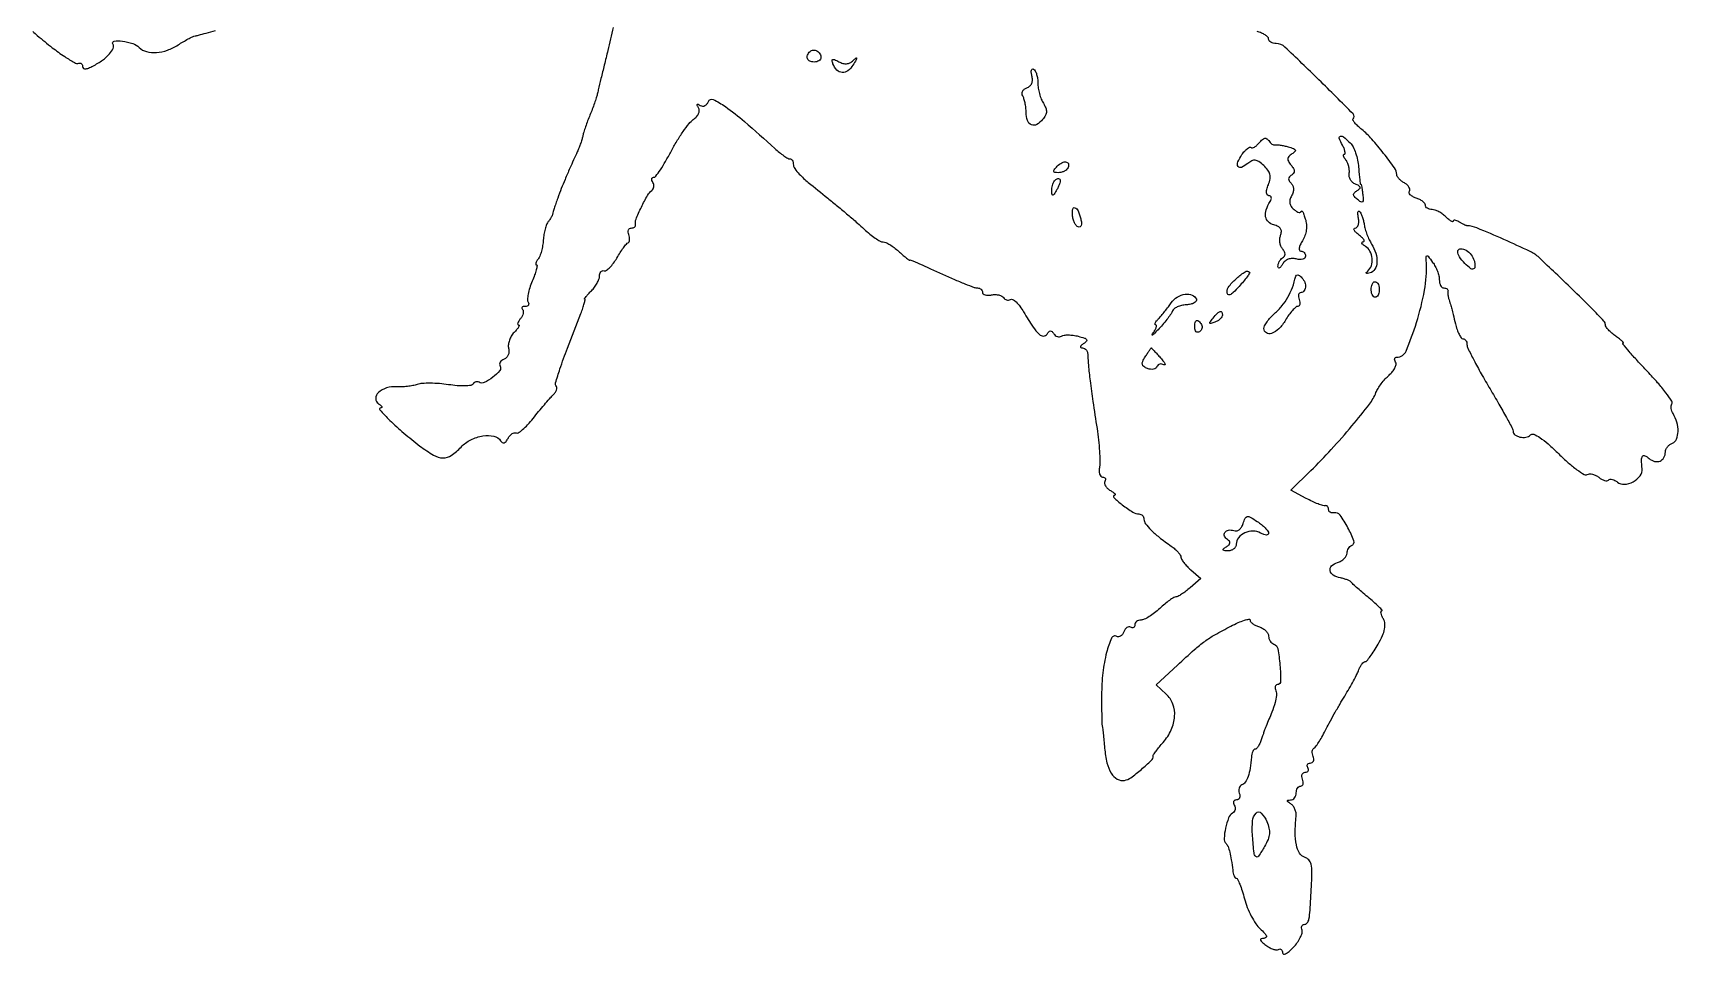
# Model space of a CAD drawing. Extents: x 0 to 358, y 1 to 396.
# Drawn here: x 1.2 to 357.7, y 0.6 to 200.3 of the extents above; entities that cross this region are included whole.
import ezdxf

# ---------------------------------------------------------------- set-up
doc = ezdxf.new("R2010")
doc.units = 0

msp = doc.modelspace()

# ---------------------------------------------------------------- linework, layer by layer
for points in [[(1.221335, 200.613733, 0.019819), (2.169033, 199.748779, 0.009327), (5.426127, 197.106819, 0.018734), (8.109745, 195.169079, 0.017156), (10.233, 193.856734, 0.205702), (11.168878, 193.75, -0.125034), (11.485286, 193.763744, -0.138785), (11.755858, 193.622477, -0.121261), (11.937103, 193.341241, -0.082971), (12, 192.964816, 0.236736), (12.170488, 192.624916, 0.179826), (12.57654, 192.505898, 0.08022), (13.266315, 192.668003, 0.025124), (14.229364, 193.122752, 0.030585), (16.324356, 194.414558, 0.05539), (17.831011, 195.747676, 0.079361), (18.62234, 196.962439, 0.248048), (18.558828, 197.904814, -0.541124), (18.843932, 198.512886, -0.068916), (20.599614, 198.517703, -0.045547), (22.856006, 197.999125, -0.117654), (24.270192, 197.129808, 0.136335), (25.818257, 196.254922, 0.078319), (27.968784, 196.06718, 0.068119), (30.379629, 196.569118, 0.059757), (32.685349, 197.713403, -0.011721), (33.767167, 198.386534, -0.01255), (34.855257, 198.992398, -0.012177), (35.813724, 199.465608, -0.05609), (36.400166, 199.661376, 0.011586), (37.093606, 199.826157, 0.001115), (38.768922, 200.269501, 0.001418), (40.763748, 200.808229, 0.00112)], [(126.958649, 201.503754, -0.005382), (125.800258, 196.5, 0.000266), (125.031327, 193.326669, 0.000343), (124.328195, 190.409375, 0.00026), (123.741674, 187.962954, 0.002997), (123.517434, 187, -0.022259), (123.305305, 186.22541, -0.006575), (122.912454, 185.059375, -0.006586), (122.43573, 183.75859, -0.007047), (121.935143, 182.5, 0.007922), (121.438346, 181.244546, 0.007539), (120.972977, 179.953185, 0.007508), (120.596121, 178.799747, 0.026375), (120.404411, 178.042758, -0.024382), (120.22973, 177.341284, -0.010173), (119.929311, 176.413521, -0.010037), (119.566884, 175.431562, -0.012813), (119.191863, 174.542758, 0.001536), (117.584304, 170.960591, 0.004784), (116.532014, 168.534099, 0.006559), (115.723979, 166.548629, 0.006152), (114.950337, 164.5, 0.004552), (114.5314, 163.314458, 0.006147), (114.175535, 162.234375, 0.004286), (113.896857, 161.325166, 0.064935), (113.844664, 161, -0.102274), (113.782441, 160.738157, -0.022105), (113.565814, 160.323423, -0.022189), (113.266984, 159.857128, -0.01961), (112.916084, 159.398887, 0.080368), (112.551653, 158.780218, 0.026113), (112.217077, 157.769678, 0.025265), (111.956881, 156.589467, 0.025908), (111.819754, 155.398887, -0.026199), (111.680656, 154.197349, -0.024212), (111.414431, 152.984361, -0.02498), (111.070943, 151.928145, -0.070356), (110.696189, 151.25, 0.027773), (110.374856, 150.76987, 0.061762), (110.199406, 150.367187, 0.129307), (110.19152, 150.107396, 0.34923), (110.326529, 150, -0.46287), (110.476752, 149.823012, -0.021991), (110.295112, 148.958945, -0.023234), (109.944367, 147.8155, -0.012923), (109.417161, 146.455982, 0.022029), (108.893475, 145.028997, 0.028115), (108.544913, 143.672199, 0.028283), (108.386891, 142.54019, 0.160282), (108.527205, 141.955982, -0.106391), (108.656687, 141.591783, -0.18089), (108.584433, 141.28082, -0.163277), (108.316004, 141.07211, -0.084497), (107.89235, 141, 0.053916), (107.467333, 140.954036, 0.162272), (107.219996, 140.806715, 0.257487), (107.17467, 140.591776, 0.122915), (107.324657, 140.342009, -0.171918), (107.492554, 139.989854, -0.082297), (107.462194, 139.483088, -0.066538), (107.246292, 138.904134, -0.050768), (106.868879, 138.342009, 0.029152), (106.489374, 137.826328, 0.068334), (106.286105, 137.394215, 0.153491), (106.286482, 137.119084, 0.327183), (106.448984, 137, -0.452773), (106.571679, 136.860244, -0.099117), (106.454616, 136.515584, -0.045297), (106.079165, 135.984687, -0.019834), (105.493781, 135.350924, 0.0613), (104.897708, 134.587556, 0.052334), (104.466344, 133.661527, 0.054798), (104.254038, 132.720403, 0.092302), (104.311844, 131.915507, -0.079494), (104.382882, 131.186394, -0.084342), (104.219338, 130.487342, -0.090591), (103.849338, 129.921113, -0.111687), (103.32611, 129.571646, 0.069606), (102.814096, 129.288334, 0.099915), (102.470425, 128.902171, 0.123635), (102.347138, 128.476719, 0.148478), (102.453348, 128.075485, -0.32652), (102.376111, 127.082654, -0.050931), (100.862549, 125.643589, -0.049546), (99.043931, 124.504956, -0.259061), (97.906131, 124.558014, 0.111634), (97.572244, 124.672837, 0.10009), (97.207069, 124.639647, 0.094547), (96.866688, 124.46301, 0.087725), (96.60472, 124.169441, -0.227443), (96.139266, 123.871135, -0.024257), (94.822176, 123.773272, -0.026071), (93.157755, 123.817336, -0.018025), (91.285622, 124.032909, 0.018096), (89.306745, 124.260489, 0.018142), (87.318276, 124.34412, 0.0183), (85.582411, 124.290565, 0.066023), (84.5, 124.071947, -0.035427), (83.558016, 123.821035, -0.019017), (82.368269, 123.639436, -0.018847), (81.134935, 123.545834, -0.027951), (80.051554, 123.56515, 0.091047), (77.863156, 123.328151, 0.113853), (76.091213, 122.322525, 0.200728), (75.499903, 121.038888, 0.26654), (76.087821, 119.924562, -0.027092), (76.574117, 119.578479, -0.096222), (76.821293, 119.288721, -0.321271), (76.801707, 119.106904, -0.209156), (76.601686, 119.015313, 0.644522), (76.399048, 118.547448, 0.015461), (78.570123, 116.296002, 0.017467), (81.587393, 113.553563, 0.013023), (85.094391, 110.736434, 0.029443), (88.064418, 108.739957, 0.127285), (90.090688, 108.157839, 0.158565), (91.894848, 108.692234, 0.053583), (94, 110.5, -0.087856), (96.115461, 112.079485, -0.077041), (98.742994, 112.927844, -0.08982), (101.134079, 112.878509, -0.207252), (102.579366, 111.871584, 0.100653), (102.946432, 111.480872, 0.236004), (103.331887, 111.421656, 0.149819), (103.744782, 111.709325, 0.038682), (104.199843, 112.392616, -0.047038), (104.611015, 112.988224, -0.068879), (105.082815, 113.414743, -0.091361), (105.538921, 113.615848, -0.199233), (105.909469, 113.555951, 0.294894), (106.375167, 113.565246, 0.028567), (107.317428, 114.28246, 0.02905), (108.428918, 115.351238, 0.018528), (109.598008, 116.711801, -0.004132), (110.809467, 118.206653, -0.004088), (112.049698, 119.686591, -0.004015), (113.156057, 120.964145, -0.015762), (113.869048, 121.724501, 0.039512), (114.351751, 122.290889, 0.058697), (114.669315, 122.859207, 0.077171), (114.787167, 123.344443, 0.220897), (114.670868, 123.662465, -0.274591), (114.482173, 124.403228, -0.009023), (115.435162, 127.434613, -0.010319), (117.044479, 131.937146, -0.002344), (119.96565, 139.5, 0.00945), (120.393212, 140.655547, 0.016025), (120.701369, 141.639732, 0.010051), (120.905622, 142.435366, 0.417666), (120.820299, 142.571429, -0.529335), (120.776514, 142.681788, -0.017379), (121.10815, 143.135938, -0.019452), (121.601346, 143.716295, -0.010529), (122.25, 144.392857, 0.036427), (122.919681, 145.167935, 0.034133), (123.485938, 146.048437, 0.035974), (123.878099, 146.90047, 0.090103), (124, 147.571429, -0.072445), (124.076804, 148.09873, -0.107084), (124.301195, 148.50692, -0.131646), (124.635205, 148.732025, -0.143573), (125.025344, 148.75, 0.216384), (125.532411, 148.845965, 0.043066), (126.256111, 149.454688, 0.038464), (127.039946, 150.369381, 0.027474), (127.775344, 151.5, -0.011859), (128.486518, 152.671847, -0.015292), (129.197193, 153.711166, -0.013073), (129.832955, 154.536302, -0.116131), (130.193823, 154.814608, 0.186052), (130.417805, 155.042299, 0.082121), (130.522034, 155.458446, 0.064818), (130.496444, 155.992103, 0.047294), (130.336834, 156.564608, -0.068382), (130.208372, 157.113613, -0.116261), (130.273001, 157.578353, -0.152523), (130.51672, 157.884484, -0.150038), (130.893011, 158, 0.067849), (131.30326, 158.055927, 0.101947), (131.623559, 158.220313, 0.129382), (131.804028, 158.464686, 0.153022), (131.825488, 158.75, -0.155526), (131.917395, 159.896891, -0.014358), (133.086802, 162.534922, -0.016446), (134.410932, 165.085424, -0.110808), (135.357761, 166.138197, 0.115237), (135.648076, 166.46673, 0.093793), (135.79046, 166.915515, 0.087065), (135.76369, 167.415321, 0.081775), (135.569098, 167.888197, -0.055333), (135.366882, 168.314383, -0.119577), (135.332873, 168.673408, -0.189624), (135.466162, 168.907081, -0.171045), (135.729836, 169, 0.236968), (136.185201, 169.228653, 0.011631), (137.188417, 170.643356, 0.01677), (138.321554, 172.45061, 0.011119), (139.504591, 174.594405, -0.015198), (140.76406, 176.833331, -0.016386), (142.127676, 178.934871, -0.016102), (143.409756, 180.654874, -0.071882), (144.324146, 181.514488, 0.05286), (145.038993, 182.137213, 0.083431), (145.485075, 182.815021, 0.105309), (145.62397, 183.480556, 0.138239), (145.4539, 184.074591, -0.023155), (145.166798, 184.591162, -0.287086), (145.187853, 184.804962, -0.351981), (145.375021, 184.850095, -0.028337), (145.852554, 184.591126, 0.126037), (146.347962, 184.436345, 0.127694), (146.854105, 184.539969, 0.110337), (147.300784, 184.898045, 0.077369), (147.622742, 185.459264, -0.437904), (148.664496, 185.874015, -0.042744), (151.280659, 184.333969, -0.024153), (155.395555, 181.102119, -0.005585), (161.989782, 175.257074, 0.014046), (162.998816, 174.392717, 0.018307), (163.971504, 173.663015, 0.016101), (164.81081, 173.119326, 0.136493), (165.239782, 173, -0.139668), (165.529682, 172.917409, -0.099986), (165.776686, 172.685268, -0.085361), (165.943026, 172.338075, -0.069231), (166, 171.928571, 0.145519), (166.308793, 170.890034, 0.052228), (167.292161, 169.679892, 0.023835), (169.249648, 167.905428, 0.003377), (173.469237, 164.47936, -0.004227), (175.58635, 162.754402, -0.00338), (177.839177, 160.861125, -0.003416), (179.900317, 159.080588, -0.00864), (181.367551, 157.75, 0.018227), (182.574258, 156.697121, 0.022324), (183.77788, 155.807813, 0.021537), (184.835873, 155.161151, 0.127067), (185.459753, 155, -0.10905), (186.048858, 154.869969, -0.027673), (186.918392, 154.406374, -0.026886), (187.876184, 153.752646, -0.024344), (188.79201, 152.979146, 0.008202), (189.64287, 152.212129, 0.012777), (190.403104, 151.582548, 0.006949), (191.052394, 151.086681, 0.257363), (191.230571, 151.062566, -0.195228), (191.43903, 151.05916, -0.001), (193.377743, 150.230455, -0.004238), (195.588529, 149.257935, -0.002649), (198.161745, 148.08342, 0.005772), (200.79283, 146.902297, 0.007936), (203.186277, 145.905755, 0.005393), (205.205752, 145.127408, 0.08951), (205.911745, 145, -0.085308), (206.327315, 144.928578, -0.093618), (206.680325, 144.723116, -0.100383), (206.916417, 144.416967, -0.114703), (207, 144.057418, 0.22321), (207.154687, 143.728177, 0.104352), (207.581323, 143.503671, 0.0724), (208.221047, 143.418796, 0.044432), (208.978972, 143.49595, -0.048474), (209.779737, 143.570945, -0.054109), (210.54997, 143.484627, -0.061476), (211.178526, 143.260506, -0.138861), (211.54807, 142.922221, 0.094821), (211.843068, 142.600859, 0.096854), (212.233775, 142.414068, 0.098873), (212.659221, 142.390324, 0.103422), (213.053695, 142.533186, -0.283971), (213.536212, 142.533282, -0.051952), (214.274873, 141.963561, -0.042206), (215.109366, 141.022851, -0.026538), (215.9253, 139.799498, 0.010483), (217.958078, 136.528969, 0.059493), (219.270224, 134.958173, 0.188828), (220.219775, 134.575858, 0.262472), (221.005637, 135.009121, -0.047427), (221.393746, 135.521398, -0.195219), (221.738578, 135.68461, -0.214317), (222.077627, 135.554753, -0.057365), (222.444098, 135.090451, 0.08668), (222.784041, 134.707908, 0.094155), (223.224453, 134.476601, 0.100225), (223.695862, 134.431173, 0.112942), (224.125934, 134.577831, -0.110956), (224.681258, 134.769637, -0.031509), (225.59932, 134.814253, -0.030079), (226.671149, 134.734169, -0.027804), (227.754681, 134.525435, -0.01602), (229.083931, 134.146165, -0.154631), (229.557062, 133.810667, -0.364701), (229.537397, 133.434767, -0.063843), (228.947845, 132.946605, 0.025735), (228.396855, 132.556947, 0.159214), (228.207039, 132.272234, 0.390655), (228.301842, 132.086798, 0.085319), (228.687851, 132.015313, -0.145503), (229.139534, 131.874666, -0.098905), (229.521759, 131.490436, -0.083064), (229.77635, 130.920127, -0.066063), (229.858639, 130.25, 0.027306), (229.9479, 128.261071, 0.006148), (230.325781, 124.893486, 0.005204), (230.933872, 120.397872, 0.002332), (231.822344, 114.5, -0.010912), (232.150144, 112.037895, -0.01143), (232.364307, 109.601562, -0.011151), (232.45402, 107.492946, -0.048753), (232.357862, 106.25, 0.044973), (232.28466, 105.388347, 0.072379), (232.394329, 104.660938, 0.103245), (232.659499, 104.175439, 0.219719), (233.03946, 104, -0.097594), (233.406142, 103.927739, -0.175102), (233.630813, 103.724304, -0.170456), (233.677045, 103.419652, -0.091885), (233.537985, 103.06146, 0.182072), (233.452394, 102.624379, 0.094539), (233.648566, 102.095745, 0.073147), (234.094167, 101.555724, 0.051962), (234.728968, 101.091869, -0.02122), (235.352817, 100.692316, -0.065865), (235.719832, 100.354756, -0.248704), (235.763815, 100.146482, -0.325033), (235.615141, 100.030409, 0.665812), (235.441859, 99.5723, 0.026698), (237.29391, 97.998946, 0.020235), (239.60701, 96.38101, 0.143448), (240.907729, 96, -0.102815), (241.324524, 95.913379, -0.098756), (241.679145, 95.667268, -0.097011), (241.916763, 95.299642, -0.095386), (242, 94.867295, 0.161024), (242.324499, 93.885813, 0.038176), (243.469602, 92.566778, 0.029325), (245.29234, 90.965148, 0.012453), (247.906729, 89.029241, -0.026915), (248.708022, 88.399231, -0.032476), (249.385102, 87.722633, -0.034276), (249.865729, 87.093407, -0.146989), (250, 86.646536, 0.138328), (250.132021, 86.178463, 0.027328), (250.632447, 85.453957, 0.027058), (251.328764, 84.649082, 0.022262), (252.15301, 83.867295), (254.306019, 82), (252, 80, -0.015729), (251.05878, 79.234199, -0.0197), (250.137705, 78.5875, -0.018248), (249.337913, 78.112142, -0.125595), (248.898512, 78, 0.140713), (248.447246, 77.870437, 0.015505), (247.544309, 77.265625, 0.017951), (246.496687, 76.45743, 0.013606), (245.405499, 75.5, -0.022835), (244.273391, 74.543052, -0.025811), (243.102627, 73.734375, -0.026299), (242.048481, 73.158112, -0.112393), (241.353977, 73, 0.076675), (240.836703, 72.920207, 0.089654), (240.397731, 72.688914, 0.100761), (240.104276, 72.344856, 0.127013), (240, 71.940983, -0.093902), (239.931465, 71.579271, -0.172183), (239.737031, 71.355576, -0.17347), (239.446288, 71.305453, -0.095482), (239.104785, 71.435239, 0.167719), (238.716845, 71.522492, 0.120855), (238.296958, 71.368432, 0.092131), (237.906882, 70.985664, 0.061252), (237.611848, 70.430874, -0.063584), (237.314379, 69.877721, -0.09444), (236.917555, 69.498991, -0.121914), (236.487476, 69.351139, -0.16191), (236.087654, 69.445827, 0.456171), (234.982202, 69.100993, 0.040164), (233.90036, 65.964978, 0.034996), (233.092014, 61.571195, 0.027366), (232.814381, 56.727746, 0.002278), (232.819264, 54.30507, 0.003379), (232.84756, 52.182525, 0.001517), (232.8894, 50.373411, 0.066883), (232.949555, 50, -0.044352), (233.023027, 49.646003, -0.001911), (233.165329, 48.382782, -0.00325), (233.318757, 46.881657, -0.002309), (233.472064, 45.196705, 0.036761), (233.982006, 42.028901, 0.080963), (234.92207, 39.771982, 0.124108), (236.223787, 38.5158, 0.174422), (237.799246, 38.236798, 0.115773), (239.168953, 38.816891, 0.019053), (241.43821, 40.611891, 0.015422), (243.589291, 42.568835, 0.203173), (244, 43.537848, -0.152095), (244.085954, 43.813879, -0.007836), (244.6347, 44.583469, -0.011866), (245.332887, 45.485257, -0.008286), (246.160681, 46.469789, 0.071915), (247.916999, 49.197164, 0.091633), (248.643593, 52.093695, 0.103429), (248.255531, 54.78692, 0.118435), (246.822111, 56.951102), (244.667239, 58.958671), (249.253239, 63.229335, -0.005152), (252.938925, 66.591358, -0.024618), (255.152817, 68.381563, -0.029197), (257.359558, 69.803417, -0.009242), (260.807362, 71.666921, -0.015077), (262.416053, 72.437821, -0.028077), (263.768413, 72.947759, -0.032559), (264.75632, 73.188838, -0.466224), (265, 72.984309, 0.180719), (265.138473, 72.613704, 0.054348), (265.5875, 72.197861, 0.046658), (266.234464, 71.805453, 0.036174), (267, 71.5, -0.057297), (267.764806, 71.156806, -0.061359), (268.4125, 70.655339, -0.068991), (268.852026, 70.079132, -0.12918), (269, 69.515946, 0.076453), (269.083608, 68.972345, 0.067641), (269.327965, 68.453696, 0.070361), (269.689721, 68.037775, 0.09849), (270.116478, 67.794507, -0.27391), (270.984545, 66.793397, -0.022637), (271.465513, 63.235479, -0.022567), (271.620318, 59.717334, -0.413876), (270.902155, 59, 0.188967), (270.625285, 58.891487, 0.146058), (270.458984, 58.610032, 0.09823), (270.438463, 58.180838, 0.054643), (270.572199, 57.672449, -0.120259), (270.704065, 56.64005, -0.039424), (270.410751, 55.124189, -0.026708), (269.705886, 53.020775, -0.008734), (268.449272, 50, 0.01764), (268.326026, 49.688181, 0.002092), (268.080029, 48.985937, 0.002498), (267.795159, 48.148146, 0.002047), (267.498847, 47.25, -0.02519), (267.169614, 46.388273, -0.035431), (266.785251, 45.660937, -0.038373), (266.402335, 45.139807, -0.21848), (266.097654, 45, 0.222652), (265.831551, 44.875322, 0.06644), (265.586451, 44.485937, 0.052501), (265.3963, 43.920119, 0.036073), (265.29695, 43.25, -0.02087), (265.017263, 40.866403, -0.043616), (264.563173, 39.055711, -0.05957), (263.962165, 37.817514, -0.171182), (263.218804, 37.239601, 0.132953), (262.839666, 36.98788, 0.105788), (262.599175, 36.557478, 0.091988), (262.535958, 36.011582, 0.074698), (262.663166, 35.435392, -0.072613), (262.786713, 34.886609, -0.120928), (262.709662, 34.421647, -0.152578), (262.447166, 34.114844, -0.140985), (262.047972, 34, 0.110428), (261.657876, 33.912782, 0.183045), (261.426325, 33.673408, 0.160031), (261.39405, 33.313072, 0.081564), (261.569098, 32.888197, -0.094922), (261.750079, 32.413575, -0.096882), (261.740929, 31.909259, -0.098852), (261.543763, 31.453588, -0.103313), (261.189144, 31.116897, 0.164547), (260.331388, 30.079838, 0.038246), (259.67908, 27.881274, 0.036936), (259.367798, 25.64206, 0.215676), (259.77725, 24.556083, -0.10609), (260.212059, 23.88367, -0.029453), (260.589784, 22.678532, -0.023037), (260.927645, 21.001248, -0.010055), (261.227918, 18.75, 0.030909), (261.345934, 18.079737, 0.045531), (261.537851, 17.514062, 0.055413), (261.768729, 17.118926, 0.237122), (262.005399, 17, -0.293655), (262.282852, 16.821671, -0.012391), (262.763974, 15.694765, -0.017943), (263.276205, 14.259734, -0.011407), (263.773606, 12.556646, 0.030145), (264.390662, 10.70464, 0.024896), (265.261393, 8.814387, 0.025602), (266.238296, 7.157141, 0.059303), (267.169573, 6.056646, -0.017081), (268.1409, 5.087677, -0.100246), (268.517172, 4.477568, -0.334045), (268.412565, 4.129534, -0.154188), (267.938561, 3.968197, 0.077299), (267.382657, 3.869108, 0.406097), (267.255677, 3.618264, 0.139679), (267.527026, 3.204512, 0.016213), (268.397322, 2.50023, 0.036674), (269.186277, 1.989383, 0.045531), (269.98778, 1.640741, 0.052159), (270.688213, 1.487728, 0.167652), (271.147322, 1.59105, -0.133225), (271.471221, 1.687242, -0.190361), (271.749526, 1.584887, -0.14289), (271.937278, 1.284278, -0.068716), (272, 0.830048, 0.364608), (272.21645, 0.572682, 0.161509), (272.688272, 0.643013, 0.061653), (273.444536, 1.150881, 0.024135), (274.354957, 2.021031, 0.032496), (275.222369, 3.061839, 0.040036), (275.882449, 4.13899, 0.044469), (276.268063, 5.102013, 0.162913), (276.247968, 5.75, -0.067078), (276.14103, 6.228137, -0.113379), (276.197939, 6.632812, -0.150087), (276.406272, 6.899341, -0.153538), (276.726345, 7, 0.234002), (277.371771, 7.319561, 0.116359), (277.752964, 8.173951, 0.031213), (277.990549, 10.056012, 0.002303), (278.294791, 15.245282, 0.010699), (278.39682, 18.377724, 0.060856), (278.213475, 20.031718, 0.128507), (277.707538, 20.985822, 0.130808), (276.802545, 21.56267, -0.189659), (275.715758, 22.445469, -0.07743), (275.035179, 24.258081, -0.053172), (274.772766, 26.916631, -0.024605), (274.971035, 30.387715, 0.067539), (274.948568, 31.17264, 0.05753), (274.720728, 31.969712, 0.059954), (274.332509, 32.658702, 0.093511), (273.836189, 33.122403, -0.01557), (273.203174, 33.551847, -0.214174), (273.068242, 33.786641, -0.401497), (273.189016, 33.940987, -0.032758), (273.75, 33.984687, 0.118755), (274.226808, 34.105752, 0.099323), (274.632812, 34.436127, 0.09112), (274.905509, 34.92593, 0.081749), (275, 35.5, -0.062722), (275.07223, 36.073532, -0.08088), (275.284531, 36.559375, -0.098158), (275.599211, 36.884506, -0.152681), (275.968615, 37, 0.184534), (276.289193, 37.122486, 0.147206), (276.483616, 37.440625, 0.100118), (276.511135, 37.925634, 0.055937), (276.361626, 38.5, -0.069008), (276.228143, 39.073683, -0.116977), (276.29762, 39.559375, -0.152575), (276.555236, 39.879387, -0.148627), (276.952028, 40, 0.095723), (277.34937, 40.076773, 0.173661), (277.593972, 40.29375, 0.171987), (277.646585, 40.618437, 0.093667), (277.5, 41, -0.093667), (277.353415, 41.381563, -0.171987), (277.406028, 41.70625, -0.173661), (277.65063, 41.923227, -0.095723), (278.047972, 42, 0.140985), (278.447166, 42.114844, 0.152578), (278.709662, 42.421647, 0.120928), (278.786713, 42.886609, 0.072613), (278.663166, 43.435392, -0.047294), (278.503556, 44.007897, -0.064818), (278.477966, 44.541554, -0.082121), (278.582195, 44.957701, -0.186052), (278.806177, 45.185392, 0.131384), (279.165166, 45.479863, 0.012214), (279.81645, 46.435709, 0.015049), (280.542138, 47.636544, 0.011259), (281.2711, 49, -0.0074), (282.124665, 50.626581, -0.003767), (283.243073, 52.646875, -0.003741), (284.428041, 54.713552, -0.005591), (285.497123, 56.5, 0.007026), (286.483939, 58.159767, 0.007123), (287.419092, 59.839063, 0.006965), (288.191192, 61.322392, 0.028779), (288.592655, 62.25, -0.032949), (288.889242, 62.919915, -0.042717), (289.250482, 63.485938, -0.048713), (289.619895, 63.881861, -0.18266), (289.93249, 64, 0.220397), (290.304908, 64.172541, 0.015181), (291.046343, 65.103182, 0.019376), (291.88295, 66.31662, 0.013208), (292.742434, 67.755512, 0.021447), (293.689884, 69.624647, 0.05577), (294.156393, 71.05712, 0.079392), (294.208955, 72.225407, 0.099505), (293.876885, 73.255512, -0.026014), (293.546676, 73.925039, -0.05211), (293.371407, 74.487557, -0.091), (293.365243, 74.862932, -0.366649), (293.527035, 75, 0.639243), (293.594485, 75.14582, 0.018729), (292.992215, 75.803086, 0.017243), (292.059675, 76.684285, 0.008681), (290.826725, 77.733909, -0.003958), (289.516169, 78.828424, -0.005099), (288.330351, 79.85579, -0.003934), (287.353651, 80.733367, -0.043914), (287, 81.118227, 0.101735), (286.681751, 81.393231, 0.027987), (286.083717, 81.684997, 0.027061), (285.35344, 81.946478, 0.025317), (284.582866, 82.134318, -0.087282), (283.021077, 82.726826, -0.214659), (282.332493, 83.709592, -0.257276), (282.666836, 84.734399, -0.111578), (283.944953, 85.482529, 0.055785), (284.730854, 85.832346, 0.060565), (285.39633, 86.339529, 0.06846), (285.848275, 86.919592, 0.132054), (286, 87.484054, -0.068584), (286.07452, 88.024776, -0.065332), (286.29284, 88.534899, -0.070072), (286.615759, 88.938515, -0.10878), (286.996901, 89.166667, 0.421909), (287.470194, 90.147425, 0.035347), (286.197571, 93.000626, 0.033207), (284.483856, 95.754779, 0.295813), (283.216772, 96.25, -0.080014), (282.751999, 96.230024, -0.109344), (282.357427, 96.367187, -0.126153), (282.095403, 96.638798, -0.129836), (282, 97, 0.076439), (281.943618, 97.366653, 0.113356), (281.779688, 97.645854, 0.135996), (281.535398, 97.793554, 0.136089), (281.25, 97.794397, -0.145), (280.786708, 97.803863, -0.014706), (279.736607, 98.17276, -0.017432), (278.488519, 98.703535, -0.013038), (277.151215, 99.371161), (273.802429, 101.153528), (278.151215, 105.402047, 0.013839), (282.595016, 109.990513, 0.011477), (287.072164, 115.108053, 0.009359), (290.878137, 119.84275, 0.072085), (292.274834, 122.313874, -0.045535), (292.718839, 123.206609, -0.022802), (293.429237, 124.24917, -0.022431), (294.268458, 125.268933, -0.030737), (295.116651, 126.101171, 0.042305), (295.859807, 126.864838, 0.056428), (296.385276, 127.676595, 0.069278), (296.632234, 128.413369, 0.186793), (296.5328, 128.946928, -0.063421), (296.349336, 129.350255, -0.134345), (296.338052, 129.69066, -0.191569), (296.494862, 129.913828, -0.145959), (296.783765, 130, 0.300614), (298.793115, 131.328096, 0.024909), (301.066055, 137.499074, 0.031527), (302.781542, 144.507167, 0.054141), (303.194841, 150.5, -0.006998), (303.161266, 151.82555, -0.404922), (303.314109, 151.986956, -0.24453), (303.569744, 151.867702, -0.003941), (304.558081, 150.55887, -0.038283), (305.110097, 149.682998, -0.029696), (305.576436, 148.656592, -0.03047), (305.897439, 147.641086, -0.061387), (306, 146.80887, 0.053321), (306.074011, 146.116832, 0.073113), (306.29375, 145.531356, 0.092916), (306.618398, 145.138255, 0.175567), (307, 145, -0.075146), (307.373191, 144.943594, -0.101574), (307.671464, 144.779687, -0.119953), (307.848335, 144.535622, -0.137085), (307.881579, 144.25, 0.037629), (307.85372, 143.908429, 0.022329), (307.869449, 143.5, 0.02227), (307.921861, 143.091714, 0.035422), (308.006579, 142.75, -0.004364), (308.406449, 141.480331, -0.008433), (308.700289, 140.456592, -0.006359), (309.007544, 139.252928, -0.00153), (309.485294, 137.25, 0.023956), (309.841934, 136.00503, 0.035106), (310.282399, 134.954688, 0.038069), (310.738913, 134.19888, 0.242422), (311.125, 134, -0.141458), (311.45873, 133.903654, -0.099723), (311.743182, 133.632812, -0.084691), (311.934922, 133.227782, -0.06825), (312.000727, 132.75, 0.114457), (312.19013, 131.935598, 0.005368), (313.469777, 129.398638, 0.008622), (315.085408, 126.406793, 0.006069), (317.000727, 123.096429, -0.003608), (318.916611, 119.822373, -0.005464), (320.531464, 116.944196, -0.002279), (321.871182, 114.467272, -0.123435), (322, 113.953417, 0.239152), (322.395599, 113.173636, 0.104849), (323.481515, 112.68493, 0.093622), (324.77961, 112.649544, 0.157778), (325.740655, 113.140655, -0.303009), (326.46401, 113.285004, -0.049899), (327.785767, 112.577994, -0.034431), (329.573088, 111.191629, -0.012895), (331.886035, 109.018032, 0.015052), (333.937779, 107.106498, 0.023294), (335.830709, 105.596451, 0.019685), (337.417699, 104.539816, 0.282585), (338.06733, 104.541612, -0.130895), (338.566852, 104.692454, -0.067023), (339.222759, 104.626052, -0.059468), (339.925948, 104.366546, -0.055154), (340.567971, 103.943589, 0.044179), (341.181225, 103.520045, 0.060546), (341.799662, 103.262083, 0.076178), (342.330389, 103.196919, 0.191156), (342.682157, 103.348823, -0.170328), (343.020365, 103.511355, -0.082748), (343.505233, 103.484876, -0.067042), (344.058184, 103.2808, -0.051365), (344.594068, 102.92193, 0.192852), (346.107771, 102.434213, 0.107074), (347.998815, 102.983449, 0.106517), (349.500227, 104.269352, 0.18952), (349.937013, 105.813103, -0.015802), (349.807014, 107.742874, -0.160123), (350.027795, 108.505239, -0.373166), (350.529275, 108.637051, -0.058926), (351.456195, 108.036355, 0.107752), (352.66671, 107.409148, 0.162259), (353.843024, 107.477855, 0.174216), (354.686124, 108.224842, 0.125859), (355, 109.452028, -0.102172), (355.114405, 110.00605, -0.066778), (355.451357, 110.567364, -0.063184), (355.949106, 111.050598, -0.069611), (356.536536, 111.375647, 0.209379), (357.4143, 112.242599, 0.089877), (357.747618, 113.89091, 0.07396), (357.491872, 115.887523, 0.07136), (356.665662, 117.75, -0.056861), (356.4059, 118.292719, -0.054356), (356.270084, 118.888312, -0.058755), (356.271073, 119.445219, -0.109035), (356.419522, 119.869784, 0.297055), (356.405546, 120.453696, 0.011556), (355.085677, 122.28482, 0.017283), (353.320923, 124.457252, 0.010948), (351.123906, 126.869784, -0.004639), (348.92732, 129.221539, -0.008312), (347.173763, 131.199249, -0.003822), (345.791309, 132.836798, -0.635439), (345.867873, 133, 0.614821), (345.925675, 133.114269, 0.044753), (345.622617, 133.457282, 0.025231), (345.036228, 133.958517, 0.011451), (344.222506, 134.556704, -0.02494), (343.37166, 135.218253, -0.030858), (342.652861, 135.91867, -0.032074), (342.13926, 136.563594, -0.153284), (342, 137.007175, 0.191539), (341.668554, 137.840647, 0.005395), (338.93841, 140.668732, 0.007025), (334.789003, 144.758644, 0.001581), (327.60888, 151.596209, 0.079421), (325.690747, 152.906487, 0.006038), (319.964288, 155.523814, 0.005792), (314.159288, 158.01274, 0.085142), (312, 158.503742, -0.080072), (311.730326, 158.562214, -0.016287), (311.279688, 158.755879, -0.016781), (310.765234, 159.018516, -0.015038), (310.25, 159.32433, 0.034562), (309.770152, 159.58438, 0.074555), (309.367188, 159.69969, 0.145636), (309.10702, 159.657873, 0.288147), (309, 159.487588, -0.468501), (308.869656, 159.379014, -0.089691), (308.538393, 159.503943, -0.042586), (308.032433, 159.868727, -0.018906), (307.428571, 160.428571, 0.040215), (306.721837, 161.029925, 0.035542), (305.899107, 161.538393, 0.037263), (305.088072, 161.888988, 0.083576), (304.428571, 162, -0.063443), (303.882375, 162.069585, -0.081411), (303.419643, 162.273955, -0.098423), (303.110022, 162.576946, -0.151137), (303, 162.932612, 0.170932), (302.858014, 163.335807, 0.057809), (302.408235, 163.779089, 0.049463), (301.756445, 164.191175, 0.039423), (300.985479, 164.504609, -0.045394), (300.252875, 164.812672, -0.076561), (299.720043, 165.210721, -0.113505), (299.462708, 165.630138, -0.223057), (299.506512, 166.010536, 0.179669), (299.586751, 166.410412, 0.097519), (299.411623, 166.887305, 0.075378), (299.008081, 167.369497, 0.053372), (298.431433, 167.778434, -0.038239), (297.811434, 168.190554, -0.04144), (297.27918, 168.68236, -0.045376), (296.901769, 169.177426, -0.12707), (296.770607, 169.589895, 0.139943), (296.273672, 171.025802, 0.011987), (293.941448, 174.189614, 0.016892), (291.357141, 177.301868, 0.040904), (289.197338, 179.364004, -0.018738), (288.344689, 180.10879, -0.031349), (287.694075, 180.80345, -0.033611), (287.282238, 181.376928, -0.348401), (287.313373, 181.646706, 0.413454), (287.314827, 182.767702, 0.002907), (279.907029, 190.127958, 0.004002), (272.537625, 197.250443, 0.192412), (270.661948, 198, -0.057093), (270.026271, 198.072823, -0.07642), (269.488197, 198.288153, -0.095449), (269.127537, 198.606738, -0.165728), (269, 198.980948, 0.196992), (268.827615, 199.401511, 0.05533), (268.265625, 199.858059, 0.046776), (267.457085, 200.277157, 0.034719), (266.5, 200.589356, -0.031538)]]:
    msp.add_lwpolyline(points, format="xyb")
for points in [[(172, 194.940983, -0.156819), (171.8846, 194.582093, -0.097386), (171.559375, 194.276414, -0.079459), (171.073598, 194.070066, -0.06085), (170.5, 194, -0.103624), (169.575357, 194.193711, -0.202875), (169.067517, 194.730754, -0.1934), (169.086489, 195.491235, -0.094876), (169.63948, 196.306147, -0.191124), (170.316568, 196.598585, -0.139481), (171.119339, 196.396031, -0.123736), (171.764316, 195.769921, -0.139398)], [(178.964415, 194.296804, -0.013014), (179.590571, 194.859478, -0.649201), (179.703641, 194.805471, -0.125569), (179.61443, 194.490809, -0.004069), (178.939378, 193.349779, -0.091257), (177.837883, 192.104941, -0.182514), (176.601804, 191.718033, -0.190092), (175.454922, 192.248749, -0.099144), (174.599824, 193.600458, -0.040793), (174.397804, 194.290343, -0.370676), (174.538493, 194.543868, -0.1971), (174.935643, 194.529968, -0.016802), (175.86931, 194.069943, 0.051861), (176.763328, 193.704783, 0.089565), (177.559817, 193.62045, 0.098203), (178.284521, 193.820195, 0.07347)], [(219, 189.427414, 0.040048), (219.086555, 188.348498, 0.026586), (219.349514, 187.134226, 0.026781), (219.733677, 185.974871, 0.046214), (220.189836, 185.067632, -0.042089), (220.717479, 184.039403, -0.108575), (220.860893, 183.222021, -0.113973), (220.646017, 182.444353, -0.049083), (220.03975, 181.547896, -0.088148), (218.754175, 180.46016, -0.237365), (217.592751, 180.390057, -0.215615), (216.763138, 181.298176, -0.075554), (216.466445, 183.083231, 0.025274), (216.401336, 184.092519, 0.02276), (216.233978, 185.126481, 0.023413), (215.998066, 186.039714, 0.064037), (215.722188, 186.645215, -0.131744), (215.575019, 187.132271, -0.126243), (215.687586, 187.636373, -0.107563), (216.053794, 188.084484, -0.076381), (216.619197, 188.407367, 0.093569), (217.258725, 188.802112, 0.109403), (217.668529, 189.384403, 0.098841), (217.819212, 190.134384, 0.064341), (217.706712, 191.013531, -0.034026), (217.568551, 191.740736, -0.09628), (217.60568, 192.253807, -0.239527), (217.80074, 192.469849, -0.234083), (218.093259, 192.442363, -0.139481), (218.442416, 192.060009, -0.042708), (218.733645, 191.325558, -0.039029), (218.933159, 190.408081, -0.03404)], [(270.390351, 176.023756, -0.090916), (270.779455, 176.063823, -0.015961), (271.513791, 175.98224, -0.016843), (272.379166, 175.828122, -0.014426), (273.278548, 175.609191, -0.018171), (274.415954, 175.252399, -0.191499), (274.775658, 174.937727, -0.33573), (274.712678, 174.579756, -0.044296), (274.064302, 174.076241, 0.052186), (273.393671, 173.538307, 0.178646), (273.160994, 173.040093, 0.157208), (273.294097, 172.467777, 0.038107), (273.86286, 171.665243, -0.036755), (274.394676, 170.91912, -0.125852), (274.56669, 170.353815, -0.177118), (274.420476, 169.890361, -0.090501), (273.961426, 169.47616, 0.074242), (273.514087, 169.098003, 0.168086), (273.348652, 168.692936, 0.152847), (273.462459, 168.244733, 0.058413), (273.866064, 167.733936, -0.095254), (274.243806, 167.176381, -0.091927), (274.394038, 166.511404, -0.080062), (274.302735, 165.760087, -0.052719), (273.974209, 164.951809, 0.06018), (273.637756, 164.087388, 0.108696), (273.611725, 163.331538, 0.110639), (273.904609, 162.643595, 0.063885), (274.521013, 161.98256, 0.036905), (275.095835, 161.573103, 0.081171), (275.594829, 161.371955, 0.159178), (275.934315, 161.404135, 0.267848), (276.09968, 161.627555, -0.531163), (276.216422, 161.688407, -0.148064), (276.393837, 161.509344, -0.035453), (276.660864, 160.904765, -0.01232), (276.961089, 160, -0.05288), (277.193912, 158.79001, -0.053749), (277.165774, 157.564888, -0.053566), (276.876708, 156.370152, -0.051843), (276.338356, 155.25, 0.028863), (275.856928, 154.355822, 0.069341), (275.636709, 153.638141, 0.142933), (275.693343, 153.18625, 0.299006), (275.976947, 153, -0.108345), (276.367259, 152.914419, -0.099681), (276.699478, 152.67199, -0.095506), (276.922245, 152.309671, -0.090451), (277, 151.883369, -0.197084), (276.841095, 151.495889, -0.126801), (276.418931, 151.242728, -0.0865), (275.773505, 151.167944, -0.049681), (274.997643, 151.290365, 0.070634), (274.103051, 151.393467, 0.084778), (273.272918, 151.229125, 0.087727), (272.565978, 150.805747, 0.082139), (272.028052, 150.156997, -0.029582), (271.652136, 149.592528, -0.12239), (271.33601, 149.336594, -0.364206), (271.128846, 149.392049, -0.147344), (271.030409, 149.690983, -0.078035), (271.096365, 150.19459, -0.054968), (271.316947, 150.722478, -0.054585), (271.649696, 151.193843, -0.073499), (272.048558, 151.530011, 0.09517), (272.451537, 151.900444, 0.163076), (272.591293, 152.330249, 0.125394), (272.456074, 152.841813, 0.046239), (272.031305, 153.462279, -0.082198), (271.671404, 154.078371, -0.056223), (271.468671, 154.864644, -0.055296), (271.44421, 155.692547, -0.071488), (271.612628, 156.432907, 0.080768), (271.778538, 157.229971, 0.156787), (271.6087, 157.850863, 0.133305), (271.079356, 158.322392, 0.051764), (270.15303, 158.670233, -0.128302), (268.954132, 159.342404, -0.16279), (268.369335, 160.460642, -0.12201), (268.496186, 161.972308, -0.057912), (269.337947, 163.75, 0.058948), (269.565735, 164.233638, 0.131505), (269.590295, 164.636414, 0.196143), (269.415846, 164.898103, 0.149972), (269.083768, 165, -0.224141), (268.712271, 165.175344, -0.160957), (268.543958, 165.609762, -0.078288), (268.622553, 166.349861, -0.025322), (268.962495, 167.401354, 0.045951), (269.316648, 168.673657, 0.104915), (269.287484, 169.664697, 0.104391), (268.858071, 170.561621, 0.045203), (267.956501, 171.539366, 0.030237), (266.884855, 172.397329, 0.121504), (266.109225, 172.700695, 0.151259), (265.37814, 172.575775, 0.05587), (264.494592, 171.995511, -0.064915), (263.151517, 171.147704, -0.372924), (262.405668, 171.362555, -0.25457), (262.330272, 172.32873, -0.047621), (263.237696, 173.928971, -0.027249), (263.827704, 174.680621, -0.046174), (264.407997, 175.230545, -0.062395), (264.897831, 175.525248, -0.309992), (265.197194, 175.469473, 0.258878), (265.490499, 175.385524, 0.074247), (265.946011, 175.565401, 0.054467), (266.481919, 175.958726, 0.034039), (267.019228, 176.523168, -0.036836), (267.657543, 177.186259, -0.129539), (268.180298, 177.453877, -0.202458), (268.626733, 177.370789, -0.108851), (269.023532, 176.961924, 0.047263), (269.340721, 176.542972, 0.056755), (269.713816, 176.21908, 0.066549), (270.083973, 176.03169, 0.15617)], [(286.692277, 176.45058, -0.080955), (287.306068, 175.597766, -0.032534), (287.863433, 174.269257, -0.031134), (288.289064, 172.731007, -0.034286), (288.503409, 171.20058, 0.005059), (288.618195, 169.78168, 0.008373), (288.74722, 168.587045, 0.002798), (288.879391, 167.575508, 0.375054), (288.965893, 167.5, -0.349075), (289.053952, 167.429991, -0.00723), (289.18062, 166.844147, -0.013607), (289.305296, 166.123295, -0.008327), (289.414939, 165.26731, -0.017656), (289.502501, 164.108742, -0.214352), (289.340208, 163.70498, -0.342294), (288.99576, 163.668085, -0.034975), (288.284271, 164.179039, -0.033171), (287.628814, 164.800825, -0.173887), (287.437863, 165.251077, -0.217791), (287.596576, 165.657729, -0.05411), (288.174641, 166.107934, 0.046723), (288.726761, 166.52501, 0.275924), (288.826844, 166.857948, 0.212678), (288.58231, 167.169443, 0.029941), (287.820606, 167.515345, -0.090341), (287.22108, 167.880119, -0.078617), (286.754297, 168.449046, -0.079197), (286.488497, 169.130056, -0.094034), (286.470206, 169.81914, 0.059144), (286.501714, 170.554381, 0.041502), (286.370979, 171.373435, 0.041876), (286.109872, 172.148505, 0.065888), (285.74913, 172.75, -0.030768), (285.413257, 173.230254, -0.071597), (285.240282, 173.632812, -0.157228), (285.252873, 173.889467, -0.312043), (285.412739, 174, 0.381638), (285.582614, 174.151766, 0.079164), (285.562769, 174.5875, 0.047738), (285.364021, 175.232473, 0.024274), (285, 176, -0.031146), (284.327092, 177.470636, -0.445802), (284.560084, 177.927206, -0.245992), (285.263549, 177.768282, -0.020204)], [(225.457295, 170.930902, -0.095607), (225.128968, 170.57435, -0.052735), (224.616099, 170.273452, -0.049886), (224.010509, 170.069052, -0.056517), (223.401556, 170, -0.036401), (222.665055, 170.053689, -0.333945), (222.452931, 170.267835, -0.206102), (222.554463, 170.634048, -0.017279), (223.210573, 171.39504, -0.086315), (224.225055, 172.170291, -0.172695), (225.211882, 172.307643, -0.328976), (225.661366, 171.806823, -0.163781)], [(223.122073, 166.325003, -0.009073), (222.526993, 165.343107, -0.200091), (222.258773, 165.154512, -0.446695), (222.081567, 165.281648, -0.022266), (222.030409, 166.083333, -0.068411), (222.167873, 167.24879, -0.088309), (222.616467, 168.226472, -0.14874), (223.203585, 168.6908, -0.298202), (223.75833, 168.575003, -0.22822), (223.856077, 168.295699, -0.040891), (223.746741, 167.738754, -0.036971), (223.497543, 167.055001, -0.025833)], [(228.300607, 159.958479, -0.036355), (228.454318, 159.128383, -0.105943), (228.396046, 158.55154, -0.211972), (228.144403, 158.270087, -0.188498), (227.749987, 158.250004, -0.139516), (227.319633, 158.54379, -0.058159), (226.931857, 159.137768, -0.051369), (226.640624, 159.912582, -0.04587), (226.49921, 160.760729, -0.06001), (226.563865, 162.155048, -0.490341), (227.046826, 162.414395, -0.193666), (227.712093, 161.727249, -0.032724)], [(289.719178, 158.757891, 0.033688), (289.938407, 157.771932, 0.019157), (290.32806, 156.613413, 0.019064), (290.811984, 155.471644, 0.02973), (291.322521, 154.53366, -0.063791), (292.243553, 152.527948, -0.088841), (292.490986, 150.572307, -0.119465), (292.041569, 149.061684, -0.196376), (291, 148.259957, -0.022186), (290.423935, 148.128821, -0.221242), (290.190702, 148.18987, -0.421017), (290.176796, 148.358387, -0.041442), (290.5, 148.673869, 0.145233), (291.275944, 149.828077, 0.099876), (291.441202, 151.406265, 0.097633), (290.979756, 152.955945, 0.131491), (289.991257, 154.026565, -0.030073), (289.481474, 154.393518, -0.106934), (289.231807, 154.706265, -0.319272), (289.264292, 154.910897, -0.189261), (289.5, 155.016491, 0.338102), (289.688047, 155.174609, 0.196301), (289.636043, 155.481049, 0.067265), (289.237813, 155.963455, 0.024706), (288.55887, 156.531803, -0.026198), (287.887145, 157.097527, -0.079082), (287.520975, 157.568717, -0.249763), (287.517143, 157.857217, -0.280683), (287.751453, 158, 0.20236), (288.150529, 158.168411, 0.111934), (288.43134, 158.627246, 0.079471), (288.548214, 159.317813, 0.049866), (288.473942, 160.135307, -0.022338), (288.359779, 160.913928, -0.067302), (288.377708, 161.449176, -0.236776), (288.519, 161.641796, -0.325388), (288.723796, 161.609537, -0.08855), (289.00084, 161.212098, -0.024076), (289.288884, 160.499172, -0.023569), (289.542578, 159.644984, -0.022536)], [(313.44622, 151.279553, -0.034129), (313.641176, 150.645215, -0.042232), (313.730774, 150.033899, -0.047537), (313.713604, 149.527411, -0.165617), (313.571158, 149.237824, -0.370959), (312.867514, 149.184986, -0.040548), (311.544239, 150.337524, -0.041284), (310.34968, 151.782885, -0.153222), (310, 152.897187, -0.354005), (310.456553, 153.461215, -0.163614), (311.457919, 153.346044, -0.089657), (312.675589, 152.48096, -0.102318)], [(262.601186, 145.325699, -0.012996), (261.331988, 144.02635, -0.085934), (260.585458, 143.515953, -0.344342), (260.183916, 143.612092, -0.169738), (260, 144.138246, -0.174745), (260.461435, 145.418237, -0.037892), (262.119671, 147.136085, -0.036299), (263.937495, 148.531645, -0.345092), (264.851186, 148.456169, -0.362368), (264.882782, 148.211616, -0.014096), (264.335113, 147.402445, -0.019376), (263.573185, 146.424637, -0.011746)], [(277, 145.440983, -0.065416), (276.927618, 144.890108, -0.08282), (276.715469, 144.423289, -0.099065), (276.400766, 144.111034, -0.147048), (276.031385, 144, 0.184534), (275.710807, 143.877514, 0.147206), (275.516384, 143.559375, 0.100118), (275.488865, 143.074366, 0.055937), (275.638374, 142.5, -0.051028), (275.793964, 141.925402, -0.092755), (275.783051, 141.440625, -0.142083), (275.613644, 141.122839, -0.202386), (275.322596, 141, 0.186148), (274.873371, 140.826752, 0.02715), (274.172491, 140.11875, 0.027639), (273.402865, 139.148892, 0.020494), (272.659071, 138, -0.06011), (271.248774, 136.158794, -0.108371), (269.667211, 135.119932, -0.239538), (268.53188, 135.239507, -0.254183), (268, 136.218163, -0.123375), (268.151023, 136.820899, -0.032206), (268.681265, 137.675343, -0.030718), (269.431526, 138.60083, -0.027187), (270.319199, 139.468163, 0.041777), (271.903493, 141.109088, 0.042903), (273.177323, 142.976714, 0.040964), (274.159838, 145.113694, 0.03228), (274.875, 147.559017, -0.410881), (275.310571, 147.838885, -0.14479), (276.032851, 147.447881, -0.078081), (276.752248, 146.463681, -0.1194)], [(293, 144.440983, -0.063241), (292.930036, 143.890034, -0.081263), (292.724506, 143.423289, -0.09835), (292.419815, 143.11097, -0.151567), (292.062149, 143, -0.204321), (291.715454, 143.147846, -0.094063), (291.442514, 143.56715, -0.069751), (291.282937, 144.191621, -0.046557), (291.269735, 144.930722, -0.095292), (291.576996, 146.062054, -0.362599), (292.19646, 146.338602, -0.253143), (292.799751, 145.75162, -0.075953)], [(253.346351, 142.53916, -0.254853), (253.29184, 142.131358, -0.11025), (252.866484, 141.75888, -0.070365), (252.117652, 141.477782, -0.039464), (251.153144, 141.342134, 0.040677), (250.13289, 141.196125, 0.048275), (249.20923, 140.890107, 0.055195), (248.506144, 140.481285, 0.154227), (248.175001, 140.025002, -0.068103), (247.874089, 139.414193, -0.013432), (247.162115, 138.418177, -0.014009), (246.262231, 137.295035, -0.012606), (245.269514, 136.182868, -0.006103), (244.356553, 135.234021, -0.039927), (243.856795, 134.802155, -0.761486), (243.780981, 134.862069, -0.054952), (243.997669, 135.25, 0.024969), (244.427722, 135.922022, 0.053323), (244.674693, 136.485938, 0.103923), (244.711501, 136.855968, 0.382936), (244.551016, 137, -0.373529), (244.408593, 137.123651, -0.143055), (244.449138, 137.404632, -0.059553), (244.718773, 137.847938, -0.024809), (245.178571, 138.377471, 0.015303), (245.785601, 139.050298, 0.007256), (246.528046, 139.951853, 0.007184), (247.277964, 140.91804, 0.010098), (247.916903, 141.802749, -0.103704), (249.225956, 143.044078, -0.104723), (250.918867, 143.649589, -0.130267), (252.44179, 143.459362, -0.208248)], [(259, 139.106989, -0.148172), (258.882557, 138.719384, -0.058677), (258.517826, 138.291272, -0.05126), (257.986565, 137.891147, -0.0442), (257.358556, 137.584097, -0.012731), (256.458284, 137.264678, -0.389672), (256.258808, 137.355597, -0.27071), (256.292701, 137.617386, -0.008807), (256.981001, 138.477108, -0.017238), (257.946872, 139.562498, -0.127361), (258.530548, 139.925, -0.389178), (258.870501, 139.765008, -0.097466)], [(254.457295, 137.069098, -0.108373), (254.598899, 136.665803, -0.099685), (254.565079, 136.22714, -0.095498), (254.360589, 135.820631, -0.090427), (254.016312, 135.510081, -0.136093), (253.63036, 135.397824, -0.190788), (253.298542, 135.524436, -0.140899), (253.074611, 135.890269, -0.067432), (253, 136.440983, -0.039415), (253.085158, 137.519563, -0.25701), (253.407182, 137.933879, -0.315493), (253.86686, 137.838655, -0.050477)], [(245.595012, 129.828106, -0.013049), (246.258554, 129.030541, -0.051963), (246.598312, 128.493405, -0.403048), (246.547077, 128.331283, -0.262206), (246.33541, 128.334336, 0.082977), (245.863825, 128.512768, 0.111602), (245.408788, 128.500871, 0.126186), (245.042456, 128.300996, 0.125283), (244.816334, 127.949002, -0.161328), (244.550836, 127.593636, -0.102181), (244.071344, 127.387742, -0.081855), (243.448315, 127.363688, -0.060486), (242.777987, 127.5317, -0.053316), (241.957124, 127.951709, -0.203196), (241.643679, 128.419448, -0.158414), (241.723006, 129.052005, -0.029828), (242.28761, 130.088929, -0.00368), (242.752672, 130.821554, -0.005911), (243.161195, 131.438623, -0.001644), (243.522509, 131.96687, -0.246734), (243.585559, 132, -0.208092), (243.654298, 131.970097, -0.000893), (244.218928, 131.362006, -0.004092), (244.857181, 130.66073, -0.002544)], [(269, 91.8353, -0.21935), (268.862384, 91.536703, -0.183157), (268.53075, 91.417607, -0.090508), (267.987593, 91.526607, -0.03292), (267.275823, 91.865518, 0.129424), (265.631875, 92.290173, 0.105996), (263.853384, 91.900244, 0.11496), (262.496823, 90.856183, 0.173183), (262, 89.464816, -0.119056), (261.865345, 88.907322, -0.10161), (261.485937, 88.434788, -0.093136), (260.91836, 88.12027, -0.082444), (260.25, 88.015313, -0.015461), (259.36908, 88.050276, -0.276177), (259.145823, 88.206151, -0.350217), (259.205875, 88.439995, -0.02023), (259.856763, 88.890313, 0.043884), (260.427154, 89.326175, 0.171994), (260.632491, 89.711202, 0.220943), (260.525237, 90.076448, 0.074313), (260.090451, 90.444098, -0.159741), (259.455632, 91.197145, -0.253216), (259.548005, 92.015528, -0.206868), (260.339649, 92.505707, -0.128916), (261.441683, 92.384005, 0.136401), (262.037853, 92.32703, 0.117755), (262.616229, 92.578603, 0.094559), (263.113626, 93.126056, 0.060483), (263.471502, 93.91021, -0.03195), (263.930932, 95.090489, -0.25236), (264.385421, 95.429804, -0.169588), (265.043173, 95.303944, -0.01375), (266.561843, 94.367522, -0.02484), (267.495289, 93.687348, -0.031246), (268.283792, 92.964696, -0.032513), (268.847924, 92.296932, -0.160474)], [(268.132662, 23.90843, -0.016138), (266.819696, 21.782684, -0.451697), (266.246315, 21.703812, -0.192511), (265.843105, 22.480964, -0.00588), (265.524292, 26.158714, -0.038514), (265.531755, 29.433957, -0.175236), (266.307478, 31.1424, -0.424694), (267.425035, 31.136147, -0.090827), (268.613886, 29.324816, -0.041152), (269.091944, 27.869588, -0.081117), (269.180796, 26.659026, -0.075903), (268.880145, 25.431139, -0.032356)]]:
    msp.add_lwpolyline(points, format="xyb", close=True)

doc.saveas('drawing.dxf')
